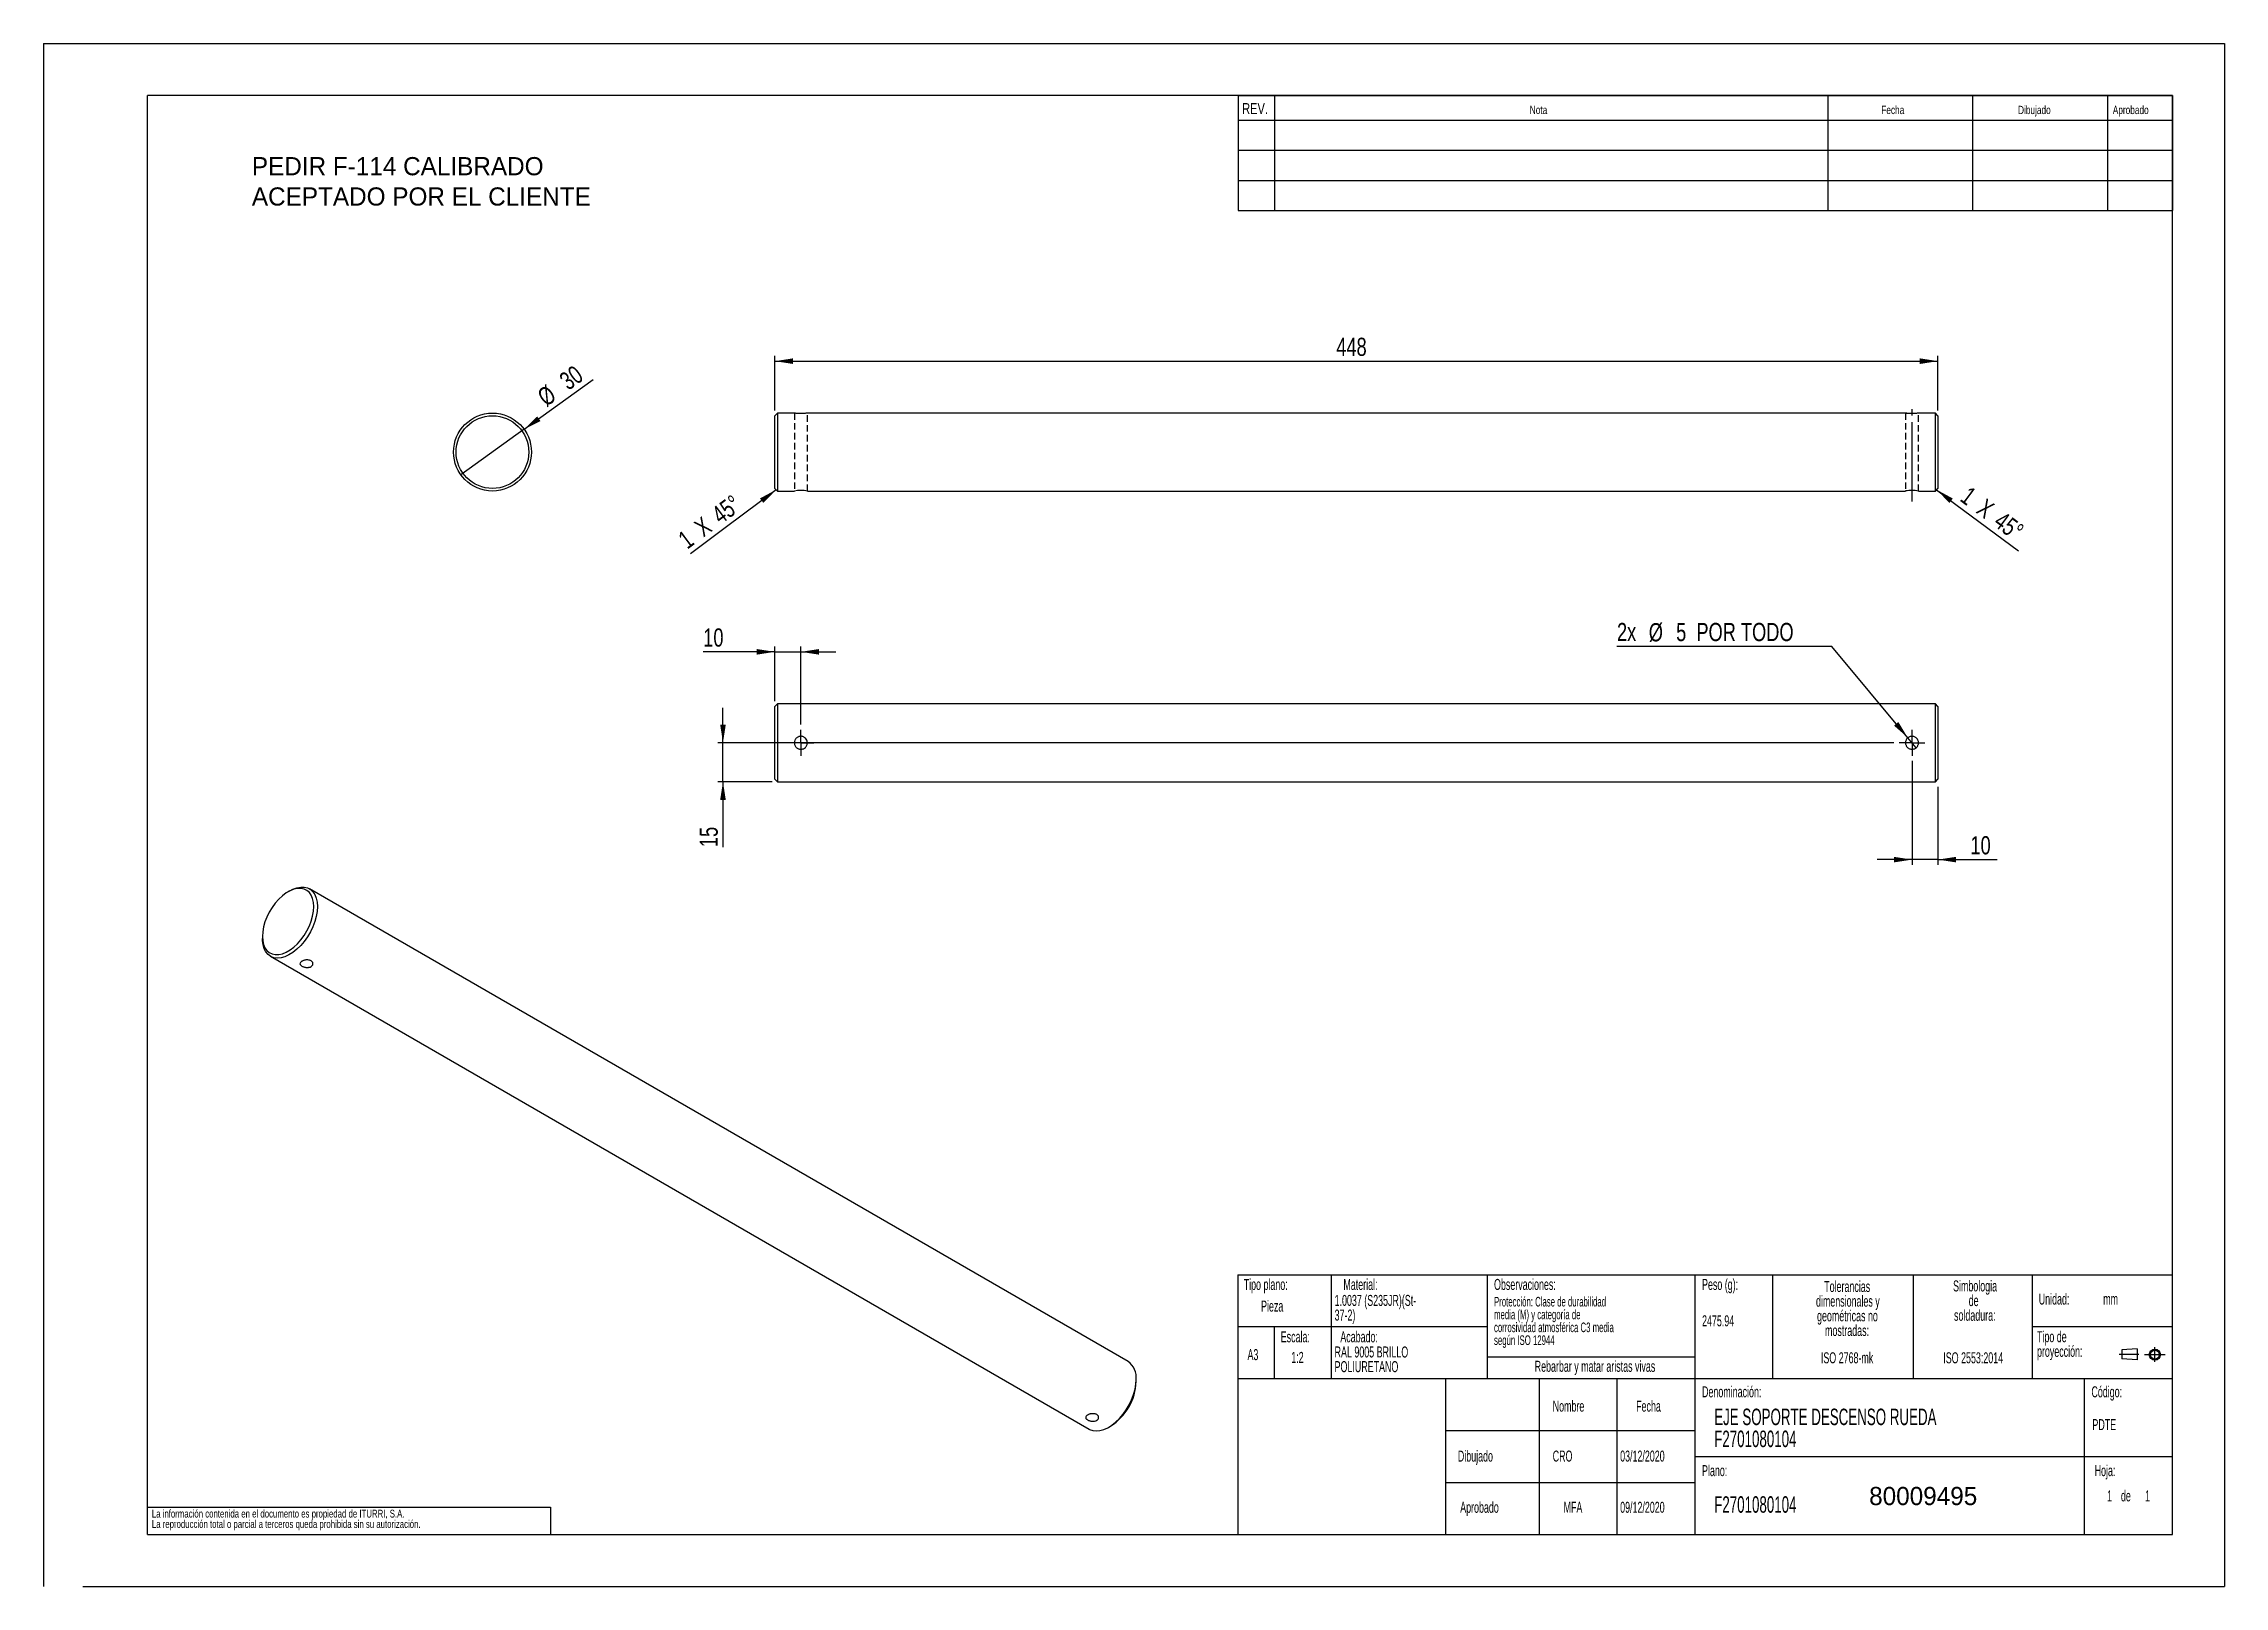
# Model space of a CAD drawing. Extents: x 0 to 2826, y 0 to 813.
# Drawn here: x 0 to 420, y 0 to 297 of the extents above.
import ezdxf

# ---------------------------------------------------------------- set-up
doc = ezdxf.new("R2010")
doc.units = 0
for name, pattern in [('SLD-CENTRADA-TRAZOS-LARGOS', [19.05, 15.24, -1.27, 1.27, -1.27]), ('SLD-CONTINUA', [0]), ('SLD-DISCONTINUA', [1.905, 1.27, -0.635])]:
    doc.linetypes.add(name, pattern=pattern)
doc.layers.get('0').update_dxf_attribs({"linetype": 'CONTINUOUS'})
doc.layers.add('FORMATO', color=7, linetype='SLD-CONTINUA')
doc.layers.add('SLD-0', color=179, linetype='SLD-CONTINUA')
doc.styles.add('SLDTEXTSTYLE0', font='TXT', dxfattribs={"width": 0.605})
doc.styles.add('SLDTEXTSTYLE1', font='TXT', dxfattribs={"width": 0.75})
doc.dimstyles.new('SLDDIMSTYLE0', dxfattribs={"dimtxt": 3.5, "dimasz": 3.5, "dimexe": 0, "dimexo": 0.0625, "dimgap": 0.875, "dimtad": 1, "dimdec": 1, "dimlfac": 2, "dimrnd": 1e-09, "dimzin": 12, "dimdsep": 46, "dimtxsty": 'SLDTEXTSTYLE1', "dimblk1": 'NONE', "dimsah": 1, "dimcen": 0, "dimadec": 0, "dimazin": 0, "dimtfac": 1, "dimtdec": 1, "dimtmove": 0, "dimatfit": 3, "dimldrblk": 'NONE', "dimfxl": 1, "dimtolj": 1, "dimtzin": 12, "dimarcsym": 0})
doc.dimstyles.new('SLDDIMSTYLE1', dxfattribs={"dimtxt": 3.5, "dimasz": 3.5, "dimexe": 0, "dimexo": 0.0625, "dimgap": 0.875, "dimtad": 1, "dimdec": 1, "dimlfac": 2, "dimrnd": 1e-09, "dimzin": 12, "dimdsep": 46, "dimtxsty": 'SLDTEXTSTYLE1', "dimsah": 1, "dimcen": 0.09, "dimadec": 0, "dimazin": 0, "dimtfac": 1, "dimtdec": 1, "dimtofl": 0, "dimtmove": 0, "dimatfit": 3, "dimfxl": 1, "dimtolj": 1, "dimtzin": 12, "dimarcsym": 0})
doc.dimstyles.new('SLDDIMSTYLE2', dxfattribs={"dimtxt": 3.5, "dimasz": 3.5, "dimexe": 0, "dimexo": 0.0625, "dimgap": 0.875, "dimtad": 1, "dimdec": 1, "dimlfac": 2, "dimrnd": 1e-09, "dimzin": 12, "dimdsep": 46, "dimtxsty": 'SLDTEXTSTYLE1', "dimsah": 1, "dimcen": 0.09, "dimadec": 0, "dimazin": 0, "dimtfac": 1, "dimtdec": 1, "dimtmove": 0, "dimatfit": 0, "dimfxl": 1, "dimtolj": 1, "dimtzin": 12, "dimarcsym": 0})
doc.dimstyles.new('SLDDIMSTYLE3', dxfattribs={"dimtxt": 3.5, "dimasz": 3.5, "dimexe": 0, "dimexo": 0.0625, "dimgap": 0.875, "dimtad": 0, "dimtih": 1, "dimtoh": 1, "dimdec": 1, "dimlfac": 2, "dimrnd": 1e-09, "dimzin": 12, "dimdsep": 46, "dimtxsty": 'SLDTEXTSTYLE1', "dimblk1": 'NONE', "dimsah": 1, "dimcen": 0, "dimadec": 0, "dimazin": 0, "dimtfac": 1, "dimtdec": 1, "dimtmove": 0, "dimatfit": 3, "dimldrblk": 'NONE', "dimfxl": 1, "dimtolj": 1, "dimtzin": 12, "dimarcsym": 0})

# ---------------------------------------------------------------- blocks, each defined once
blk = doc.blocks.new('BLOQUE3')
at = {"color": 7, "linetype": 'SLD-CENTRADA-TRAZOS-LARGOS'}
for p, q in [((397.92, 130.06), (394.8, 130.06)), ((398.88, 130.02), (402.16, 130.02)), ((400.52, 128.85), (400.52, 131.19))]:
    blk.add_line(p, q, dxfattribs=at)
at = {"color": 7, "linetype": 'SLD-CONTINUA'}
for p, q in [((397.68, 130.95), (395.23, 130.77)), ((395.23, 130.77), (395.23, 129.34)), ((397.68, 130.95), (397.68, 129.16)), ((397.68, 129.16), (395.23, 129.34))]:
    blk.add_line(p, q, dxfattribs=at)
for radius in [0.892, 0.713]:
    blk.add_circle((400.52, 130.02), radius, dxfattribs=at)
blk = doc.blocks.new('SW_NOTE_0')
at = {"layer": 'SLD-0', "color": 0, "attachment_point": 2, "style": 'SLDTEXTSTYLE0'}
for s, insert, char_height in [('dimensionales y', (7.54, -0.09), 2.1167), ('Tolerancias', (7.41, 2.73), 2.1167), ('geométricas no', (7.46, -2.92), 2.1167), ('mostradas:', (7.38, -5.74), 2.117)]:
    blk.add_mtext(s, dxfattribs=dict(at, insert=insert, char_height=char_height))
blk = doc.blocks.new('SW_NOTE_0_1')
at = {"layer": 'SLD-0', "color": 0, "attachment_point": 1, "style": 'SLDTEXTSTYLE0'}
for s, insert, char_height in [('Tipo de', (0, 2.73), 2.117), ('proyección:', (0, -0.09), 2.1167)]:
    blk.add_mtext(s, dxfattribs=dict(at, insert=insert, char_height=char_height))
blk = doc.blocks.new('SW_NOTE_0_2')
at = {"layer": 'SLD-0', "color": 0, "char_height": 2.117, "attachment_point": 2, "style": 'SLDTEXTSTYLE0'}
for s, insert in [('Simbologia', (7.11, 2.73)), ('de', (6.84, -0.09)), ('soldadura:', (7.06, -2.92))]:
    blk.add_mtext(s, dxfattribs=dict(at, insert=insert))
blk = doc.blocks.new('SW_NOTE_0_3')
at = {"layer": 'SLD-0', "color": 0, "attachment_point": 1, "style": 'SLDTEXTSTYLE0'}
for s, insert, char_height in [('37-2)', (0, -0.09), 2.117), ('1.0037 (S235JR)(St-', (0, 2.73), 2.1167)]:
    blk.add_mtext(s, dxfattribs=dict(at, insert=insert, char_height=char_height))
blk = doc.blocks.new('SW_NOTE_0_4')
at = {"layer": 'SLD-0', "color": 0, "char_height": 1.5, "attachment_point": 1, "style": 'SLDTEXTSTYLE1'}
for s, insert in [('La información contenida en el documento es propiedad de ITURRI, S.A.', (0, 1.93)), ('La reproducción total o parcial a terceros queda prohibida sin su autorización.', (0, -0.07))]:
    blk.add_mtext(s, dxfattribs=dict(at, insert=insert))
blk = doc.blocks.new('SW_NOTE_0_5')
at = {"layer": 'SLD-0', "color": 0, "char_height": 2.1167, "attachment_point": 1, "style": 'SLDTEXTSTYLE0'}
for s, insert in [('RAL 9005 BRILLO', (0, 2.73)), ('POLIURETANO', (0, -0.09))]:
    blk.add_mtext(s, dxfattribs=dict(at, insert=insert))
blk = doc.blocks.new('SW_NOTE_0_6')
at = {"layer": 'SLD-0', "color": 0, "char_height": 3.175, "attachment_point": 1, "style": 'SLDTEXTSTYLE0'}
for s, insert in [('EJE SOPORTE DESCENSO RUEDA', (0, 4.09)), ('F2701080104', (0, -0.14))]:
    blk.add_mtext(s, dxfattribs=dict(at, insert=insert))
blk = doc.blocks.new('SW_NOTE_0_7')
at = {"layer": 'SLD-0', "color": 0, "attachment_point": 2, "style": 'SLDTEXTSTYLE0'}
for s, insert, char_height in [('dimensionales y', (7.54, -0.09), 2.1167), ('Tolerancias', (7.41, 2.73), 2.1167), ('geométricas no', (7.46, -2.92), 2.1167), ('mostradas:', (7.38, -5.74), 2.117)]:
    blk.add_mtext(s, dxfattribs=dict(at, insert=insert, char_height=char_height))
blk = doc.blocks.new('SW_NOTE_0_8')
at = {"layer": 'SLD-0', "color": 0, "attachment_point": 1, "style": 'SLDTEXTSTYLE0'}
for s, insert, char_height in [('Tipo de', (0, 2.73), 2.117), ('proyección:', (0, -0.09), 2.1167)]:
    blk.add_mtext(s, dxfattribs=dict(at, insert=insert, char_height=char_height))
blk = doc.blocks.new('SW_NOTE_0_9')
at = {"layer": 'SLD-0', "color": 0, "char_height": 2.117, "attachment_point": 2, "style": 'SLDTEXTSTYLE0'}
for s, insert in [('Simbologia', (7.11, 2.73)), ('de', (6.84, -0.09)), ('soldadura:', (7.06, -2.92))]:
    blk.add_mtext(s, dxfattribs=dict(at, insert=insert))
blk = doc.blocks.new('SW_NOTE_0_10')
at = {"layer": 'SLD-0', "color": 0, "attachment_point": 1, "style": 'SLDTEXTSTYLE0'}
for s, insert, char_height in [('37-2)', (0, -0.09), 2.117), ('1.0037 (S235JR)(St-', (0, 2.73), 2.1167)]:
    blk.add_mtext(s, dxfattribs=dict(at, insert=insert, char_height=char_height))
blk = doc.blocks.new('SW_NOTE_0_11')
at = {"layer": 'SLD-0', "color": 0, "char_height": 1.5, "attachment_point": 1, "style": 'SLDTEXTSTYLE1'}
for s, insert in [('La información contenida en el documento es propiedad de ITURRI, S.A.', (0, 1.93)), ('La reproducción total o parcial a terceros queda prohibida sin su autorización.', (0, -0.07))]:
    blk.add_mtext(s, dxfattribs=dict(at, insert=insert))
blk = doc.blocks.new('SW_NOTE_0_12')
at = {"layer": 'SLD-0', "color": 0, "char_height": 2.1167, "attachment_point": 1, "style": 'SLDTEXTSTYLE0'}
for s, insert in [('RAL 9005 BRILLO', (0, 2.73)), ('POLIURETANO', (0, -0.09))]:
    blk.add_mtext(s, dxfattribs=dict(at, insert=insert))
blk = doc.blocks.new('SW_NOTE_0_13')
at = {"layer": 'SLD-0', "color": 0, "char_height": 1.8521, "attachment_point": 1, "style": 'SLDTEXTSTYLE0'}
for s, insert in [('media (M) y categoría de', (0, -0.08)), ('Protección: Clase de durabilidad', (0, 2.39)), ('corrosividad atmosférica C3 media', (0, -2.55)), ('según ISO 12944', (0, -5.02))]:
    blk.add_mtext(s, dxfattribs=dict(at, insert=insert))
blk = doc.blocks.new('SW_NOTE_0_14')
at = {"layer": 'SLD-0', "color": 0, "char_height": 3.175, "attachment_point": 1, "style": 'SLDTEXTSTYLE0'}
for s, insert in [('EJE SOPORTE DESCENSO RUEDA', (0, 4.09)), ('F2701080104', (0, -0.14))]:
    blk.add_mtext(s, dxfattribs=dict(at, insert=insert))
blk = doc.blocks.new('_D')
at = {"layer": 'FORMATO', "color": 7, "transparency": 16777216}
for q in [(105.86, 232.32), (80.36, 213.99)]:
    blk.add_line((92.54, 222.75), q, dxfattribs=at)
blk.add_solid([(92.54, 222.75), (95.7, 224.35), (95.07, 225.23)], dxfattribs=at)
at = {"layer": 'FORMATO', "color": 7, "transparency": 16777216, "char_height": 3.5, "attachment_point": 1, "rotation": 35.7051, "style": 'SLDTEXTSTYLE1'}
for s, insert in [('%%c', (94.76, 229.86)), ('30', (99.01, 232.98))]:
    blk.add_mtext(s, dxfattribs=dict(at, insert=insert))
blk = doc.blocks.new('_NONE')
blk = doc.blocks.new('_D_1')
at = {"layer": 'FORMATO', "color": 7, "transparency": 16777216}
for p, q in [((140.84, 226.37), (140.84, 236.87)), ((140.84, 235.87), (364.84, 235.87)), ((364.84, 226.37), (364.84, 236.87))]:
    blk.add_line(p, q, dxfattribs=at)
for points in [[(140.84, 235.87), (144.34, 235.33), (144.34, 236.41)], [(364.84, 235.87), (361.34, 236.41), (361.34, 235.33)]]:
    blk.add_solid(points, dxfattribs=at)
at = {"layer": 'FORMATO', "color": 7, "transparency": 16777216, "insert": (248.96, 240.38), "char_height": 3.5, "attachment_point": 1, "style": 'SLDTEXTSTYLE1'}
blk.add_mtext('448', dxfattribs=at)
blk = doc.blocks.new('SW_CHAMFER_DIMENSION_0')
at = {"layer": 'FORMATO', "color": 0}
for p, q in [((-3.69, 2.82), (0, 0)), ((0, 0), (12.09, -8.97))]:
    blk.add_line(p, q, dxfattribs=at)
blk.add_solid([(-3.69, 2.82), (-1.23, 0.26), (-0.58, 1.12)], dxfattribs=at)
at = {"layer": 'FORMATO', "color": 0, "char_height": 3.5, "attachment_point": 1, "rotation": 323.4475, "style": 'SLDTEXTSTYLE1'}
for s, insert in [('1', (2.69, 3.62)), ('X', (5.82, 1.3)), ('45°', (9.13, -1.15))]:
    blk.add_mtext(s, dxfattribs=dict(at, insert=insert))
blk = doc.blocks.new('SW_CHAMFER_DIMENSION_1')
at = {"layer": 'FORMATO', "color": 0}
for p, q in [((16.52, 12.37), (6.98, 5.2)), ((6.98, 5.2), (0, 0))]:
    blk.add_line(p, q, dxfattribs=at)
blk.add_solid([(16.52, 12.37), (13.4, 10.69), (14.05, 9.83)], dxfattribs=at)
at = {"layer": 'FORMATO', "color": 0, "char_height": 3.5, "attachment_point": 1, "rotation": 36.6555, "style": 'SLDTEXTSTYLE1'}
for s, insert in [('45°', (3.74, 8.41)), ('1', (-2.69, 3.62)), ('X', (0.43, 5.95))]:
    blk.add_mtext(s, dxfattribs=dict(at, insert=insert))
blk = doc.blocks.new('_D_2')
at = {"layer": 'FORMATO', "color": 7, "transparency": 16777216}
for p, q in [((359.84, 158.91), (359.84, 138.91)), ((364.84, 153.91), (364.84, 138.91)), ((359.84, 139.91), (353.11, 139.91)), ((364.84, 139.91), (359.84, 139.91)), ((364.84, 139.91), (376.27, 139.91))]:
    blk.add_line(p, q, dxfattribs=at)
for points in [[(359.84, 139.91), (356.34, 140.45), (356.34, 139.37)], [(364.84, 139.91), (368.34, 139.37), (368.34, 140.45)]]:
    blk.add_solid(points, dxfattribs=at)
at = {"layer": 'FORMATO', "color": 7, "transparency": 16777216, "insert": (371.09, 144.42), "char_height": 3.5, "attachment_point": 1, "style": 'SLDTEXTSTYLE1'}
blk.add_mtext('10', dxfattribs=at)
blk = doc.blocks.new('_D_3')
at = {"layer": 'FORMATO', "color": 7, "transparency": 16777216}
for p, q in [((130.84, 162.41), (130.84, 169.14)), ((356.34, 162.41), (129.84, 162.41)), ((130.84, 154.91), (130.84, 162.41)), ((140.34, 154.91), (129.84, 154.91)), ((130.84, 154.91), (130.84, 142.32))]:
    blk.add_line(p, q, dxfattribs=at)
for points in [[(130.84, 162.41), (131.38, 165.91), (130.3, 165.91)], [(130.84, 154.91), (130.3, 151.41), (131.38, 151.41)]]:
    blk.add_solid(points, dxfattribs=at)
at = {"layer": 'FORMATO', "color": 7, "transparency": 16777216, "insert": (126.33, 142.32), "char_height": 3.5, "attachment_point": 1, "rotation": 90, "style": 'SLDTEXTSTYLE1'}
blk.add_mtext('15', dxfattribs=at)
blk = doc.blocks.new('_D_4')
at = {"layer": 'FORMATO', "color": 7, "transparency": 16777216}
for p, q in [((140.84, 170.41), (140.84, 180.91)), ((145.84, 165.91), (145.84, 180.91)), ((140.84, 179.91), (127.04, 179.91)), ((140.84, 179.91), (145.84, 179.91)), ((145.84, 179.91), (152.57, 179.91))]:
    blk.add_line(p, q, dxfattribs=at)
for points in [[(140.84, 179.91), (137.34, 180.45), (137.34, 179.37)], [(145.84, 179.91), (149.34, 179.37), (149.34, 180.45)]]:
    blk.add_solid(points, dxfattribs=at)
at = {"layer": 'FORMATO', "color": 7, "transparency": 16777216, "insert": (127.04, 184.42), "char_height": 3.5, "attachment_point": 1, "style": 'SLDTEXTSTYLE1'}
blk.add_mtext('10', dxfattribs=at)
blk = doc.blocks.new('_D_5')
at = {"layer": 'FORMATO', "transparency": 16777216}
for p, q in [((344.39, 180.92), (303.02, 180.92)), ((359.04, 163.37), (344.39, 180.92)), ((360.64, 161.45), (359.04, 163.37))]:
    blk.add_line(p, q, dxfattribs=at)
blk.add_solid([(359.04, 163.37), (357.21, 166.4), (356.38, 165.71)], dxfattribs=at)
at = {"layer": 'FORMATO', "transparency": 16777216, "char_height": 3.5, "attachment_point": 1, "style": 'SLDTEXTSTYLE1'}
for s, insert in [('2x', (303.02, 185.48)), ('%%c', (309.14, 185.43)), ('5', (314.41, 185.48)), ('POR TODO', (318.31, 185.48))]:
    blk.add_mtext(s, dxfattribs=dict(at, insert=insert))
blk = doc.blocks.new('SW_CENTERMARKSYMBOL_0')
at = {"layer": 'FORMATO', "color": 0}
for p, q in [((-1.25, 0), (-2.5, 0)), ((0, 0), (-1.25, 0)), ((0, 1.25), (0, 2.5)), ((0, 0), (0, 1.25)), ((0, 0), (0, -1.25)), ((0, 0), (1.25, 0)), ((1.25, 0), (2.5, 0)), ((0, -1.25), (0, -2.5))]:
    blk.add_line(p, q, dxfattribs=at)
blk = doc.blocks.new('SW_CENTERMARKSYMBOL_1')
at = {"layer": 'FORMATO', "color": 0}
for p, q in [((-1.25, 0), (-2.5, 0)), ((0, 0), (-1.25, 0)), ((0, 1.25), (0, 2.5)), ((0, 0), (0, 1.25)), ((0, 0), (0, -1.25)), ((0, 0), (1.25, 0)), ((1.25, 0), (2.5, 0)), ((0, -1.25), (0, -2.5))]:
    blk.add_line(p, q, dxfattribs=at)

msp = doc.modelspace()

# ---------------------------------------------------------------- linework, layer by layer
at = {"color": 7, "linetype": 'SLD-CONTINUA'}
for p, q in [((0, 297), (420, 297)), ((0, 297), (0, -0.001)), ((420, 297), (420, 0)), ((410, 287), (20, 287)), ((20, 10), (20, 287)), ((410, 10), (410, 287)), ((141.338, 225.869), (140.838, 225.369)), ((140.838, 211.369), (140.838, 225.369)), ((144.604, 225.869), (141.338, 225.869)), ((141.338, 225.869), (141.338, 210.869)), ((358.604, 225.869), (147.088, 225.869)), ((364.338, 225.869), (361.088, 225.869)), ((364.838, 225.369), (364.338, 225.869)), ((364.338, 210.869), (364.338, 225.869)), ((364.838, 225.369), (364.838, 211.369)), ((140.838, 211.369), (141.338, 210.869)), ((141.338, 210.869), (144.604, 210.869)), ((147.088, 210.869), (358.604, 210.869)), ((361.088, 210.869), (364.338, 210.869)), ((364.338, 210.869), (364.838, 211.369)), ((141.338, 169.908), (140.838, 169.408)), ((140.838, 155.408), (140.838, 169.408)), ((364.338, 169.908), (141.338, 169.908)), ((141.338, 169.908), (141.338, 154.908)), ((364.838, 169.408), (364.338, 169.908)), ((364.338, 154.908), (364.338, 169.908)), ((364.838, 169.408), (364.838, 155.408)), ((140.838, 155.408), (141.338, 154.908)), ((364.338, 154.908), (364.838, 155.408)), ((141.338, 154.908), (364.338, 154.908)), ((47.44, 133.917), (47.086, 133.713)), ((208.875, 43.259), (51.19, 134.289)), ((42.137, 125.14), (42.137, 124.732)), ((43.691, 121.298), (201.376, 30.268)), ((230, 60), (410, 60)), ((230, 60), (230, 10)), ((210.429, 39.417), (210.429, 39.825)), ((205.126, 30.64), (205.48, 30.844)), ((20, 10), (410, 10)), ((7.531, 0), (420, 0))]:
    msp.add_line(p, q, dxfattribs=at)
at = {"color": 7, "linetype": 'SLD-DISCONTINUA'}
for p, q in [((144.588, 225.869), (144.588, 210.869)), ((147.088, 210.869), (147.088, 225.869)), ((358.588, 225.869), (358.588, 210.869)), ((361.088, 210.869), (361.088, 225.869))]:
    msp.add_line(p, q, dxfattribs=at)
at = {"color": 7, "linetype": 'SLD-CONTINUA', "flags": 128}
for points in [[(47.44, 133.917), (48.021, 134.215), (48.782, 134.493), (49.515, 134.627), (50.203, 134.616), (50.833, 134.459), (51.391, 134.16), (51.864, 133.726), (52.243, 133.165), (52.519, 132.489), (52.688, 131.714), (52.744, 130.855)], [(52.037, 130.855), (51.982, 131.675), (51.817, 132.413), (51.547, 133.052), (51.177, 133.578), (50.716, 133.98), (50.173, 134.248), (49.562, 134.376), (48.896, 134.362), (48.189, 134.206), (47.457, 133.911), (46.717, 133.484), (45.986, 132.934), (45.279, 132.274), (44.612, 131.519), (44.001, 130.685), (43.459, 129.791), (42.998, 128.856), (42.628, 127.903), (42.357, 126.952), (42.193, 126.024), (42.137, 125.14), (42.193, 124.32), (42.357, 123.582), (42.628, 122.943), (42.998, 122.417), (43.459, 122.015), (44.001, 121.747), (44.612, 121.619), (45.279, 121.633), (45.986, 121.789), (46.717, 122.084), (47.457, 122.511), (48.189, 123.061), (48.896, 123.721), (49.562, 124.476), (50.173, 125.31), (50.716, 126.204), (51.177, 127.139), (51.547, 128.092), (51.817, 129.043), (51.982, 129.971), (52.037, 130.855)], [(52.744, 130.855), (52.688, 129.931), (52.519, 128.961), (52.243, 127.966), (51.864, 126.968), (51.391, 125.987), (50.833, 125.044), (50.203, 124.161), (49.515, 123.354), (48.782, 122.643), (48.021, 122.041), (47.247, 121.562), (46.477, 121.215), (45.728, 121.009), (45.016, 120.947), (44.355, 121.031), (43.76, 121.26), (43.243, 121.627), (42.816, 122.126), (42.487, 122.746), (42.264, 123.473), (42.152, 124.293), (42.137, 124.732)], [(201.376, 30.268), (201.445, 30.23), (202.04, 30.002), (202.701, 29.918), (203.413, 29.979), (204.162, 30.186), (204.932, 30.532), (205.706, 31.011), (206.467, 31.613), (207.2, 32.325), (207.888, 33.131), (208.518, 34.015), (209.075, 34.957), (209.549, 35.938), (209.927, 36.936), (210.204, 37.931), (210.372, 38.901), (210.429, 39.825)]]:
    msp.add_lwpolyline(points, dxfattribs=at)
at = {"color": 7, "linetype": 'SLD-CONTINUA'}
for radius in [7.5, 7]:
    msp.add_circle((86.449, 218.369), radius, dxfattribs=at)
for centre, radius, start, end in [((145.838, 203.425), 7.549, 80.46906, 99.40877), ((359.838, 203.426), 7.548, 80.46797, 99.40986), ((206.725, 40.218), 3.724, 353.94819, 54.73963), ((199.756, 39.864), 10.682, 302.40025, 357.60512)]:
    msp.add_arc(centre, radius, start, end, dxfattribs=at)
at = {"color": 7, "linetype": 'SLD-DISCONTINUA'}
for points, knots in [([(144.604, 225.867), (144.597, 225.868), (144.588, 225.869), (144.634, 225.862), (144.644, 225.86)], [0, 0, 0, 0, 0.7889516, 1, 1, 1, 1]), ([(358.604, 225.867), (358.604, 225.867), (358.604, 225.867), (358.702, 225.849), (358.822, 225.835), (358.848, 225.831)], [0, 0, 0, 0, 0.33574005, 0.85386872, 1, 1, 1, 1]), ([(358.848, 210.907), (358.801, 210.901), (358.668, 210.884), (358.584, 210.869), (358.6, 210.871), (358.604, 210.872)], [0, 0, 0, 0, 0.2827961, 0.8134035, 1, 1, 1, 1])]:
    msp.add_open_spline(points, degree=3, knots=knots, dxfattribs=at)
at = {"color": 7, "linetype": 'SLD-CONTINUA'}
for points, knots in [([(147.088, 225.869), (147.074, 225.867), (147.047, 225.862), (146.835, 225.83), (146.521, 225.793), (146.126, 225.766), (145.7, 225.762), (145.293, 225.781), (144.943, 225.816), (144.701, 225.851), (144.583, 225.87), (144.6, 225.867), (144.604, 225.867)], [0, 0, 0, 0, 0.1063658, 0.2126969, 0.319933, 0.4278167, 0.5346994, 0.6404904, 0.7468016, 0.8544256, 0.9621257, 1, 1, 1, 1]), ([(361.088, 225.869), (361.074, 225.867), (361.047, 225.862), (360.835, 225.83), (360.521, 225.793), (360.126, 225.766), (359.7, 225.762), (359.293, 225.781), (358.943, 225.816), (358.701, 225.851), (358.583, 225.87), (358.6, 225.867), (358.604, 225.867)], [0, 0, 0, 0, 0.1063655, 0.2126966, 0.3199314, 0.4278173, 0.5346998, 0.6404895, 0.7468015, 0.8544257, 0.9621256, 1, 1, 1, 1]), ([(147.088, 162.408), (147.088, 162.325), (147.08, 162.244), (147.048, 162.084), (147.024, 162.004), (146.961, 161.853), (146.923, 161.781), (146.832, 161.646), (146.779, 161.581), (146.607, 161.409), (146.467, 161.316), (146.242, 161.222), (146.163, 161.198), (146.002, 161.166), (145.92, 161.158), (145.757, 161.158), (145.674, 161.166), (145.514, 161.198), (145.436, 161.222), (145.284, 161.284), (145.211, 161.323), (145.076, 161.414), (145.013, 161.466), (144.896, 161.582), (144.845, 161.645), (144.754, 161.78), (144.715, 161.853), (144.652, 162.004), (144.628, 162.082), (144.596, 162.243), (144.588, 162.326), (144.588, 162.571), (144.621, 162.735), (144.714, 162.961), (144.753, 163.034), (144.844, 163.17), (144.896, 163.233), (145.011, 163.349), (145.075, 163.401), (145.211, 163.492), (145.282, 163.531), (145.434, 163.594), (145.513, 163.618), (145.673, 163.65), (145.754, 163.658), (145.92, 163.658), (146.001, 163.65), (146.161, 163.618), (146.241, 163.594), (146.392, 163.532), (146.464, 163.493), (146.6, 163.403), (146.664, 163.35), (146.836, 163.178), (146.93, 163.038), (147.023, 162.813), (147.048, 162.734), (147.08, 162.572), (147.088, 162.491), (147.088, 162.408)], [0, 0, 0, 0, 0.03125, 0.03125, 0.0625, 0.0625, 0.09375, 0.09375, 0.125, 0.125, 0.1875, 0.1875, 0.21875, 0.21875, 0.25, 0.25, 0.28125, 0.28125, 0.3125, 0.3125, 0.34375, 0.34375, 0.375, 0.375, 0.40625, 0.40625, 0.4375, 0.4375, 0.46875, 0.46875, 0.5, 0.5, 0.5625, 0.5625, 0.59375, 0.59375, 0.625, 0.625, 0.65625, 0.65625, 0.6875, 0.6875, 0.71875, 0.71875, 0.75, 0.75, 0.78125, 0.78125, 0.8125, 0.8125, 0.84375, 0.84375, 0.875, 0.875, 0.9375, 0.9375, 0.96875, 0.96875, 1, 1, 1, 1]), ([(361.088, 162.408), (361.088, 162.325), (361.08, 162.244), (361.048, 162.084), (361.024, 162.004), (360.961, 161.853), (360.923, 161.781), (360.832, 161.646), (360.779, 161.581), (360.607, 161.409), (360.467, 161.316), (360.242, 161.222), (360.163, 161.198), (360.002, 161.166), (359.92, 161.158), (359.757, 161.158), (359.674, 161.166), (359.514, 161.198), (359.436, 161.222), (359.284, 161.284), (359.211, 161.323), (359.076, 161.414), (359.013, 161.466), (358.896, 161.582), (358.845, 161.645), (358.754, 161.78), (358.715, 161.853), (358.652, 162.004), (358.628, 162.082), (358.596, 162.243), (358.588, 162.326), (358.588, 162.571), (358.621, 162.735), (358.714, 162.961), (358.753, 163.034), (358.844, 163.17), (358.896, 163.233), (359.011, 163.349), (359.075, 163.401), (359.211, 163.492), (359.282, 163.531), (359.434, 163.594), (359.513, 163.618), (359.673, 163.65), (359.754, 163.658), (359.92, 163.658), (360.001, 163.65), (360.161, 163.618), (360.241, 163.594), (360.392, 163.532), (360.464, 163.493), (360.6, 163.403), (360.664, 163.35), (360.836, 163.178), (360.93, 163.038), (361.023, 162.813), (361.048, 162.734), (361.08, 162.572), (361.088, 162.491), (361.088, 162.408)], [0, 0, 0, 0, 0.03125, 0.03125, 0.0625, 0.0625, 0.09375, 0.09375, 0.125, 0.125, 0.1875, 0.1875, 0.21875, 0.21875, 0.25, 0.25, 0.28125, 0.28125, 0.3125, 0.3125, 0.34375, 0.34375, 0.375, 0.375, 0.40625, 0.40625, 0.4375, 0.4375, 0.46875, 0.46875, 0.5, 0.5, 0.5625, 0.5625, 0.59375, 0.59375, 0.625, 0.625, 0.65625, 0.65625, 0.6875, 0.6875, 0.71875, 0.71875, 0.75, 0.75, 0.78125, 0.78125, 0.8125, 0.8125, 0.84375, 0.84375, 0.875, 0.875, 0.9375, 0.9375, 0.96875, 0.96875, 1, 1, 1, 1]), ([(49.739, 120.343), (49.797, 120.376), (49.861, 120.407), (49.996, 120.464), (50.069, 120.49), (50.221, 120.534), (50.299, 120.552), (50.459, 120.581), (50.542, 120.591), (50.786, 120.608), (50.95, 120.6), (51.176, 120.558), (51.248, 120.539), (51.385, 120.491), (51.448, 120.462), (51.564, 120.395), (51.617, 120.357), (51.708, 120.274), (51.746, 120.229), (51.809, 120.134), (51.833, 120.083), (51.865, 119.981), (51.873, 119.928), (51.873, 119.822), (51.865, 119.77), (51.833, 119.667), (51.809, 119.617), (51.747, 119.521), (51.708, 119.477), (51.618, 119.394), (51.565, 119.356), (51.392, 119.256), (51.252, 119.206), (51.026, 119.164), (50.947, 119.155), (50.786, 119.147), (50.705, 119.148), (50.542, 119.159), (50.46, 119.169), (50.3, 119.198), (50.222, 119.216), (50.07, 119.26), (49.997, 119.286), (49.862, 119.343), (49.798, 119.374), (49.681, 119.441), (49.629, 119.476), (49.539, 119.55), (49.499, 119.589), (49.437, 119.669), (49.413, 119.709), (49.381, 119.791), (49.373, 119.833), (49.373, 119.957), (49.405, 120.041), (49.498, 120.16), (49.537, 120.198), (49.628, 120.273), (49.68, 120.309), (49.739, 120.343)], [0, 0, 0, 0, 0.03125, 0.03125, 0.0625, 0.0625, 0.09375, 0.09375, 0.125, 0.125, 0.1875, 0.1875, 0.21875, 0.21875, 0.25, 0.25, 0.28125, 0.28125, 0.3125, 0.3125, 0.34375, 0.34375, 0.375, 0.375, 0.40625, 0.40625, 0.4375, 0.4375, 0.46875, 0.46875, 0.5, 0.5, 0.5625, 0.5625, 0.59375, 0.59375, 0.625, 0.625, 0.65625, 0.65625, 0.6875, 0.6875, 0.71875, 0.71875, 0.75, 0.75, 0.78125, 0.78125, 0.8125, 0.8125, 0.84375, 0.84375, 0.875, 0.875, 0.9375, 0.9375, 0.96875, 0.96875, 1, 1, 1, 1]), ([(201.06, 32.987), (201.118, 33.021), (201.181, 33.052), (201.317, 33.108), (201.39, 33.134), (201.542, 33.178), (201.62, 33.196), (201.78, 33.225), (201.862, 33.235), (202.107, 33.252), (202.271, 33.244), (202.496, 33.203), (202.569, 33.183), (202.706, 33.135), (202.769, 33.106), (202.885, 33.04), (202.938, 33.001), (203.029, 32.918), (203.067, 32.874), (203.13, 32.778), (203.154, 32.728), (203.185, 32.625), (203.194, 32.573), (203.194, 32.466), (203.186, 32.414), (203.154, 32.312), (203.13, 32.261), (203.067, 32.166), (203.029, 32.121), (202.938, 32.038), (202.886, 32), (202.712, 31.9), (202.573, 31.851), (202.347, 31.808), (202.268, 31.799), (202.107, 31.791), (202.026, 31.792), (201.863, 31.803), (201.781, 31.814), (201.621, 31.842), (201.543, 31.86), (201.391, 31.905), (201.318, 31.93), (201.182, 31.987), (201.119, 32.018), (201.002, 32.085), (200.95, 32.121), (200.859, 32.195), (200.82, 32.234), (200.758, 32.313), (200.734, 32.353), (200.702, 32.436), (200.694, 32.477), (200.693, 32.602), (200.726, 32.685), (200.819, 32.804), (200.858, 32.843), (200.949, 32.918), (201.001, 32.953), (201.06, 32.987)], [0, 0, 0, 0, 0.03125, 0.03125, 0.0625, 0.0625, 0.09375, 0.09375, 0.125, 0.125, 0.1875, 0.1875, 0.21875, 0.21875, 0.25, 0.25, 0.28125, 0.28125, 0.3125, 0.3125, 0.34375, 0.34375, 0.375, 0.375, 0.40625, 0.40625, 0.4375, 0.4375, 0.46875, 0.46875, 0.5, 0.5, 0.5625, 0.5625, 0.59375, 0.59375, 0.625, 0.625, 0.65625, 0.65625, 0.6875, 0.6875, 0.71875, 0.71875, 0.75, 0.75, 0.78125, 0.78125, 0.8125, 0.8125, 0.84375, 0.84375, 0.875, 0.875, 0.9375, 0.9375, 0.96875, 0.96875, 1, 1, 1, 1])]:
    msp.add_open_spline(points, degree=3, knots=knots, dxfattribs=at)
at = {"layer": 'FORMATO'}
for p, q in [((230.091, 287), (410, 287)), ((230.091, 287), (230.091, 264.866)), ((237.034, 287), (237.034, 264.866)), ((343.657, 287), (343.657, 264.866)), ((371.462, 287), (371.462, 264.866)), ((397.513, 287), (397.513, 264.866)), ((410, 287), (410, 264.866)), ((230.091, 282.266), (410, 282.266)), ((230.091, 276.466), (410, 276.466)), ((230.091, 270.666), (410, 270.666)), ((230.091, 264.866), (410, 264.866))]:
    msp.add_line(p, q, dxfattribs=at)
at = {"layer": 'FORMATO', "color": 7, "linetype": 'SLD-CENTRADA-TRAZOS-LARGOS'}
msp.add_line((359.838, 208.869), (359.838, 227.869), dxfattribs=at)
at = {"layer": 'SLD-0'}
for p, q in [((248, 60), (248, 40)), ((278, 60), (278, 40)), ((318, 60), (318, 40)), ((333, 60), (333, 40)), ((360.082, 60), (360.082, 40)), ((383, 60), (383, 40)), ((230, 50), (248, 50)), ((237, 50), (237, 40)), ((248, 50), (278, 50)), ((383, 50), (410, 50)), ((278, 44.158), (318, 44.158)), ((230, 40), (410, 40)), ((270, 40), (270, 10)), ((288, 40), (288, 10)), ((303, 40), (303, 10)), ((318, 40), (318, 10)), ((393, 40), (393, 10)), ((270, 30), (318, 30)), ((318, 25), (393, 25)), ((393, 25), (410, 25)), ((270, 20), (318, 20)), ((20.002, 15.245), (97.629, 15.245)), ((97.629, 15.245), (97.629, 10))]:
    msp.add_line(p, q, dxfattribs=at)

# ---------------------------------------------------------------- block references
at = {"color": 7, "linetype": 'Continuous', "xscale": 1.2, "yscale": 1.2, "zscale": 1.2}
msp.add_blockref('BLOQUE3', (-74.011, -111.408), dxfattribs=at)
msp.add_blockref('BLOQUE3', (-74.011, -111.408), dxfattribs=at)
at = {"layer": 'FORMATO'}
for name, p in [('SW_CHAMFER_DIMENSION_1', (124.568, 198.753)), ('SW_CHAMFER_DIMENSION_0', (368.275, 208.303))]:
    msp.add_blockref(name, p, dxfattribs=at)
at = {"layer": 'FORMATO', "color": 7}
for name, p in [('SW_CENTERMARKSYMBOL_1', (145.838, 162.408)), ('SW_CENTERMARKSYMBOL_0', (359.838, 162.408))]:
    msp.add_blockref(name, p, dxfattribs=at)
at = {"layer": 'SLD-0'}
for name, p in [('SW_NOTE_0', (339.945, 56.056)), ('SW_NOTE_0_7', (339.945, 56.056)), ('SW_NOTE_0_2', (364.873, 56.166)), ('SW_NOTE_0_9', (364.873, 56.166)), ('SW_NOTE_0_3', (248.635, 53.377)), ('SW_NOTE_0_10', (248.635, 53.377)), ('SW_NOTE_0_13', (279.339, 53.342)), ('SW_NOTE_0_5', (248.635, 43.447)), ('SW_NOTE_0_12', (248.635, 43.447)), ('SW_NOTE_0_1', (383.914, 46.391)), ('SW_NOTE_0_8', (383.914, 46.391)), ('SW_NOTE_0_6', (321.739, 30.125)), ('SW_NOTE_0_14', (321.739, 30.125)), ('SW_NOTE_0_4', (20.838, 12.819)), ('SW_NOTE_0_11', (20.838, 12.819))]:
    msp.add_blockref(name, p, dxfattribs=at)

# ---------------------------------------------------------------- texts
at = {"char_height": 3.5, "attachment_point": 1}
for s, width, insert in [('PEDIR F-114 CALIBRADO\\PACEPTADO POR EL CLIENTE', 78.40657, (40.107, 275.159)), ('80009495', 38.2701, (351.581, 19.144))]:
    msp.add_mtext_dynamic_manual_height_columns(s, width=width, gutter_width=17.5, heights=[0], dxfattribs=dict(at, insert=insert))
at = {"layer": 'FORMATO', "attachment_point": 1, "style": 'SLDTEXTSTYLE1'}
for s, insert, char_height in [('REV.', (230.836, 285.552), 2.1167), ('Nota', (286.224, 285.026), 1.5875), ('Fecha', (353.926, 285.026), 1.5875), ('Dibujado', (380.261, 285.026), 1.5875), ('Aprobado', (398.51, 285.026), 1.5875)]:
    msp.add_mtext(s, dxfattribs=dict(at, insert=insert, char_height=char_height))
at = {"layer": 'SLD-0', "style": 'SLDTEXTSTYLE0'}
for s, insert, char_height, attachment_point in [('Tipo plano:', (231.129, 59.181), 2.11667, 1), ('Tipo plano:', (231.129, 59.181), 2.11667, 1), ('Material:', (250.33, 59.181), 2.1167, 1), ('Material:', (250.33, 59.181), 2.1167, 1), ('Observaciones:', (279.339, 59.181), 2.11667, 1), ('Observaciones:', (279.339, 59.181), 2.11667, 1), ('Peso (g):', (319.403, 59.181), 2.1167, 1), ('Peso (g):', (319.403, 59.181), 2.1167, 1), ('Pieza', (234.473, 55.019), 2.1167, 1), ('Pieza', (234.473, 55.019), 2.1167, 1), ('Unidad:', (384.246, 56.371), 2.1167, 1), ('Unidad:', (384.246, 56.371), 2.1167, 1), ('mm', (396.662, 56.371), 2.1167, 1), ('mm', (396.662, 56.371), 2.1167, 1), ('2475.94', (319.403, 52.181), 2.1167, 1), ('2475.94', (319.403, 52.181), 2.1167, 1), ('Escala:', (238.263, 49.101), 2.1167, 1), ('Escala:', (238.263, 49.101), 2.1167, 1), ('Acabado:', (249.738, 49.101), 2.1167, 1), ('Acabado:', (249.738, 49.101), 2.1167, 1), ('A3', (231.859, 45.674), 2.1167, 1), ('A3', (231.859, 45.674), 2.1167, 1), ('1:2', (240.29, 45.135), 2.1167, 1), ('1:2', (240.29, 45.135), 2.1167, 1), ('Rebarbar y matar aristas vivas', (298.785, 43.424), 2.11667, 2), ('Rebarbar y matar aristas vivas', (298.785, 43.424), 2.11667, 2), ('ISO 2768-mk', (347.337, 45.06), 2.11667, 2), ('ISO 2768-mk', (347.337, 45.06), 2.11667, 2), ('ISO 2553:2014', (371.625, 45.06), 2.11667, 2), ('ISO 2553:2014', (371.625, 45.06), 2.11667, 2), ('Denominación:', (319.403, 38.514), 2.11667, 1), ('Denominación:', (319.403, 38.514), 2.11667, 1), ('Código:', (394.398, 38.514), 2.1167, 1), ('Código:', (394.398, 38.514), 2.1167, 1), ('Nombre', (290.638, 35.755), 2.1167, 1), ('Nombre', (290.638, 35.755), 2.1167, 1), ('Fecha', (306.708, 35.755), 2.1167, 1), ('Fecha', (306.708, 35.755), 2.1167, 1), ('PDTE', (394.586, 32.193), 2.1167, 1), ('PDTE', (394.586, 32.193), 2.1167, 1), ('Dibujado', (272.373, 26.14), 2.1167, 1), ('Dibujado', (272.373, 26.14), 2.1167, 1), ('CRO', (290.638, 26.14), 2.1167, 1), ('03/12/2020', (303.629, 26.14), 2.1167, 1), ('Plano:', (319.403, 23.338), 2.1167, 1), ('Plano:', (319.403, 23.338), 2.1167, 1), ('Hoja:', (395.014, 23.338), 2.1167, 1), ('Hoja:', (395.014, 23.338), 2.1167, 1), ('F2701080104', (321.739, 17.347), 3.175, 1), ('F2701080104', (321.739, 17.347), 3.175, 1), ('1', (397.413, 18.475), 2.117, 1), ('1', (397.413, 18.475), 2.117, 1), ('1', (397.413, 18.475), 2.117, 1), ('1', (397.413, 18.475), 2.117, 1), ('de', (400.078, 18.475), 2.1167, 1), ('de', (400.078, 18.475), 2.1167, 1), ('de', (400.078, 18.475), 2.1167, 1), ('de', (400.078, 18.475), 2.1167, 1), ('1', (404.731, 18.475), 2.117, 1), ('1', (404.731, 18.475), 2.117, 1), ('1', (404.731, 18.475), 2.117, 1), ('1', (404.731, 18.475), 2.117, 1), ('Aprobado', (272.825, 16.282), 2.1167, 1), ('Aprobado', (272.825, 16.282), 2.1167, 1), ('MFA', (292.735, 16.282), 2.1167, 1), ('09/12/2020', (303.629, 16.282), 2.1167, 1)]:
    msp.add_mtext(s, dxfattribs=dict(at, insert=insert, char_height=char_height, attachment_point=attachment_point))

# ---------------------------------------------------------------- dimensions: what is measured, and where the dimension line sits
at = {"layer": 'FORMATO', "color": 7}
dim = msp.add_linear_dim(base=(364.838, 235.869), p1=(140.838, 225.369), p2=(364.838, 225.369), dimstyle='SLDDIMSTYLE1', dxfattribs=at)
dim.commit()
dim.dimension.update_dxf_attribs({"geometry": '_D_1', "text_midpoint": (252.838, 235.869), "dimtype": 160})
dim = msp.add_diameter_dim_2p(p1=(80.359, 213.992), p2=(92.54, 222.746), dimstyle='SLDDIMSTYLE0', dxfattribs=at)
dim.commit()
dim.dimension.update_dxf_attribs({"geometry": '_D', "text_midpoint": (101.784, 229.39), "dimtype": 163})
at = {"layer": 'FORMATO'}
dim = msp.add_diameter_dim_2p(p1=(360.639, 161.448), p2=(359.037, 163.368), text='2x <> POR TODO', dimstyle='SLDDIMSTYLE3', dxfattribs=at)
dim.commit()
dim.dimension.update_dxf_attribs({"geometry": '_D_5', "text_midpoint": (322.909, 183.72), "dimtype": 163})
at = {"layer": 'FORMATO', "color": 7}
for base, p1, p2, angle, picture, middle in [((145.838, 179.908), (140.838, 169.408), (145.838, 164.908), 0, '_D_4', (129.626, 179.908)), ((130.838, 162.408), (141.338, 154.908), (357.338, 162.408), 90, '_D_3', (130.838, 144.908)), ((359.838, 139.908), (364.838, 154.908), (359.838, 159.908), 0, '_D_2', (373.68, 139.908))]:
    dim = msp.add_linear_dim(base=base, p1=p1, p2=p2, angle=angle, dimstyle='SLDDIMSTYLE2', dxfattribs=at)
    dim.commit()
    dim.dimension.update_dxf_attribs({"geometry": picture, "text_midpoint": middle, "dimtype": 160})

doc.saveas('drawing.dxf')
